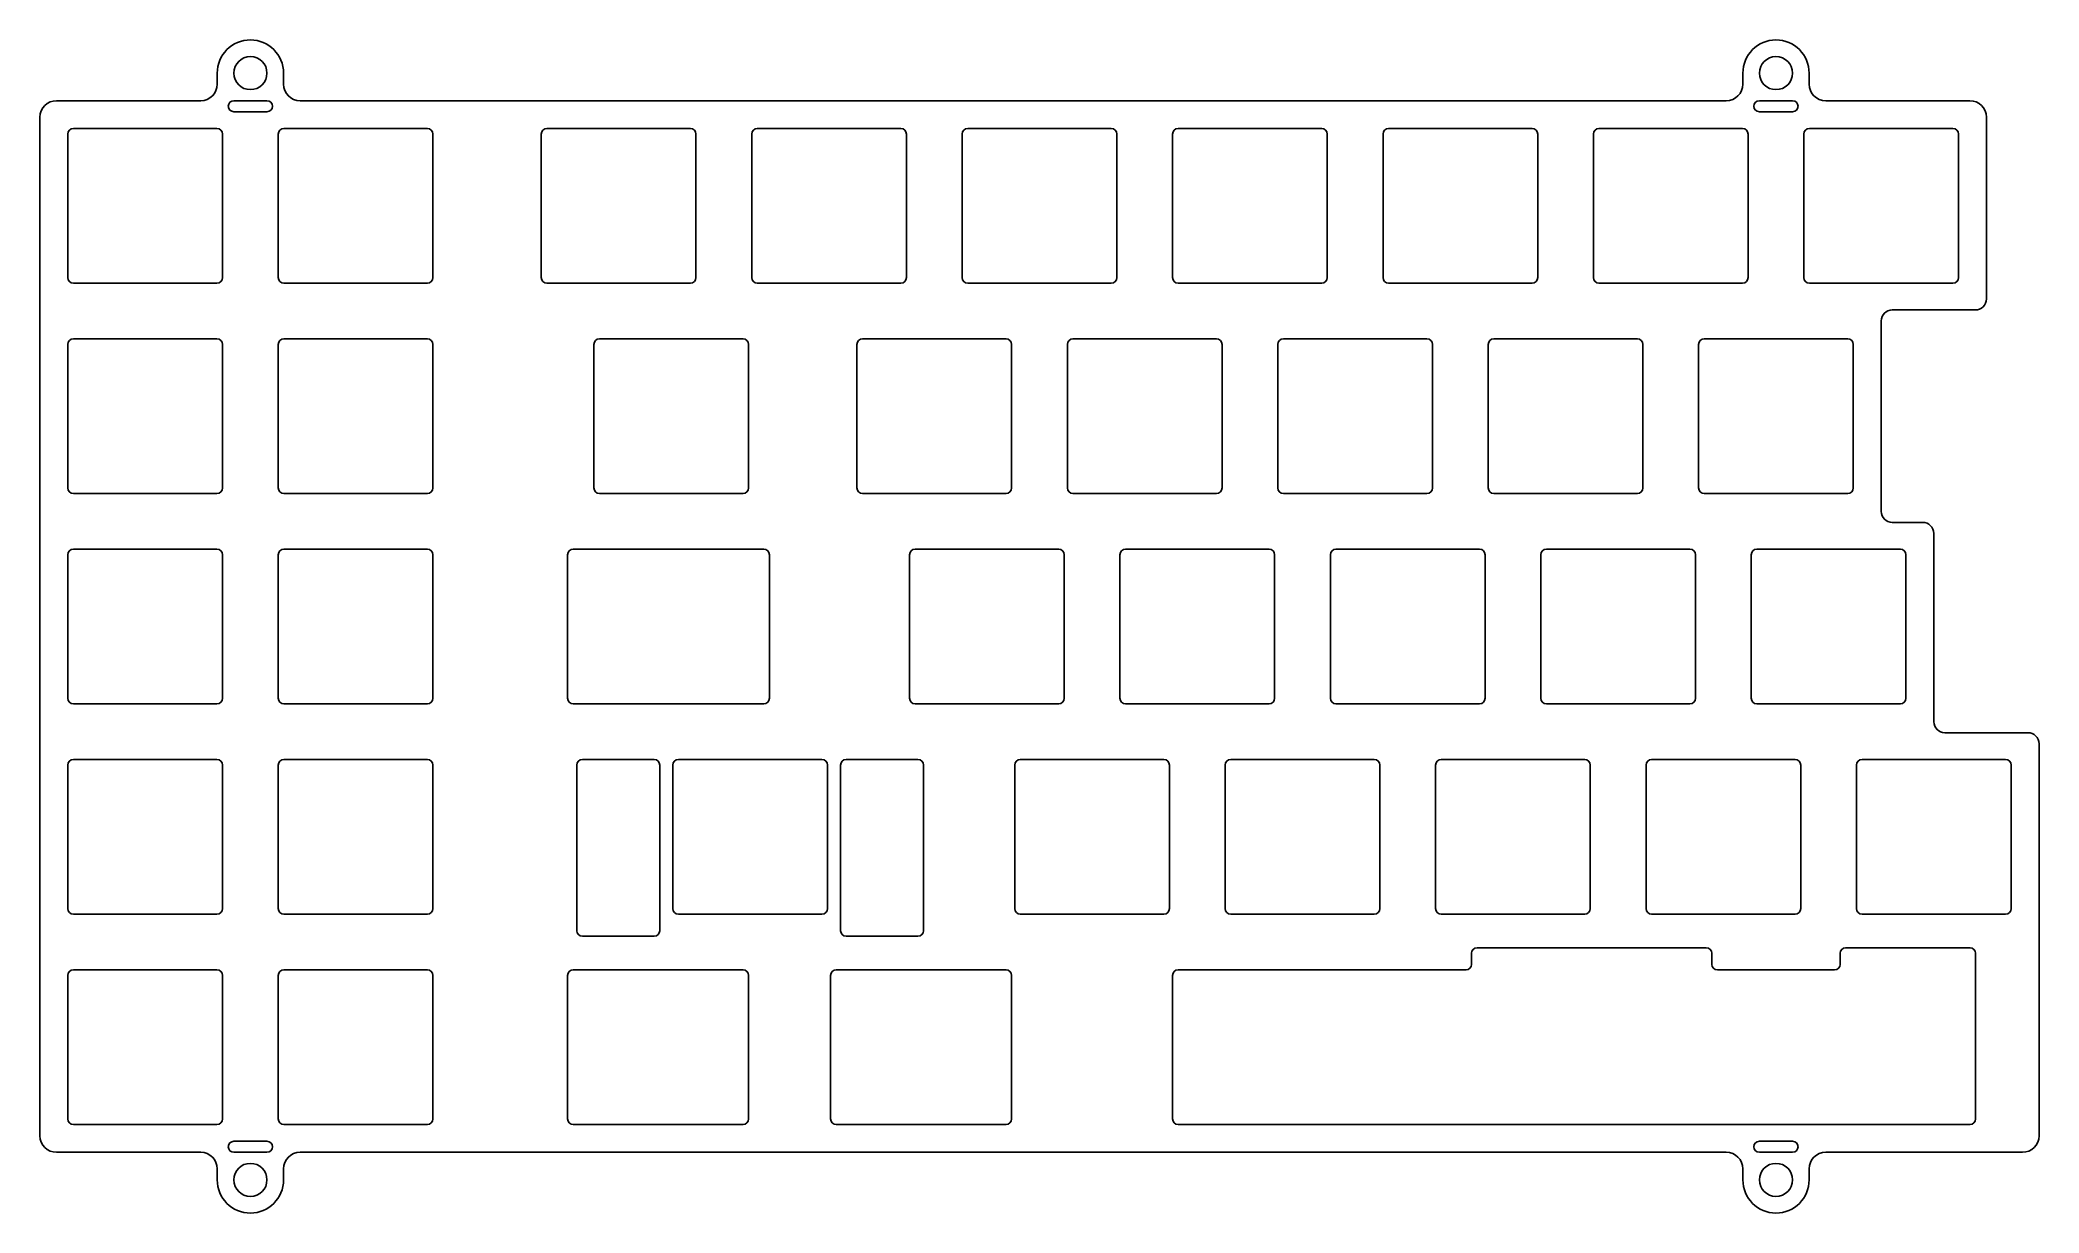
# Model space of a CAD drawing. Extents: x -90 to 90, y -53 to 53.
import ezdxf

# ---------------------------------------------------------------- set-up
doc = ezdxf.new("R2010")
doc.units = 0
doc.header["$MEASUREMENT"] = 0
doc.layers.add('VISIBLE', color=7, linetype='CONTINUOUS')

msp = doc.modelspace()

# ---------------------------------------------------------------- linework, layer by layer
at = {"layer": 'VISIBLE'}
for p, q in [((-74.4375, 50.125), (-74.4375, 49.125)), ((-68.4375, 50.125), (-68.4375, 49.125)), ((63.675, 50.125), (63.675, 49.125)), ((69.675, 50.125), (69.675, 49.125)), ((-88.9875, 47.625), (-75.9375, 47.625)), ((-72.9375, 47.625), (-69.9375, 47.625)), ((-66.9375, 47.625), (62.175, 47.625)), ((65.175, 47.625), (68.175, 47.625)), ((71.175, 47.625), (84.225, 47.625)), ((-90.4875, -46.125), (-90.4875, 46.125)), ((-69.9375, 46.625), (-72.9375, 46.625)), ((68.175, 46.625), (65.175, 46.625)), ((85.725, 46.125), (85.725, 29.675)), ((-87.9625, 44.6), (-87.9625, 31.6)), ((-87.4625, 45.1), (-74.4625, 45.1)), ((-73.9625, 44.6), (-73.9625, 31.6)), ((-68.9125, 44.6), (-68.9125, 31.6)), ((-68.4125, 45.1), (-55.4125, 45.1)), ((-54.9125, 44.6), (-54.9125, 31.6)), ((-45.1, 44.6), (-45.1, 31.6)), ((-44.6, 45.1), (-31.6, 45.1)), ((-31.1, 44.6), (-31.1, 31.6)), ((-26.05, 44.6), (-26.05, 31.6)), ((-25.55, 45.1), (-12.55, 45.1)), ((-12.05, 44.6), (-12.05, 31.6)), ((-7, 44.6), (-7, 31.6)), ((-6.5, 45.1), (6.5, 45.1)), ((7, 44.6), (7, 31.6)), ((12.05, 44.6), (12.05, 31.6)), ((12.55, 45.1), (25.55, 45.1)), ((26.05, 44.6), (26.05, 31.6)), ((31.1, 44.6), (31.1, 31.6)), ((31.6, 45.1), (44.6, 45.1)), ((45.1, 44.6), (45.1, 31.6)), ((50.15, 44.6), (50.15, 31.6)), ((50.65, 45.1), (63.65, 45.1)), ((64.15, 44.6), (64.15, 31.6)), ((69.2, 44.6), (69.2, 31.6)), ((69.7, 45.1), (82.7, 45.1)), ((83.2, 44.6), (83.2, 31.6)), ((-87.4625, 31.1), (-74.4625, 31.1)), ((-68.4125, 31.1), (-55.4125, 31.1)), ((-44.6, 31.1), (-31.6, 31.1)), ((-25.55, 31.1), (-12.55, 31.1)), ((-6.5, 31.1), (6.5, 31.1)), ((12.55, 31.1), (25.55, 31.1)), ((31.6, 31.1), (44.6, 31.1)), ((50.65, 31.1), (63.65, 31.1)), ((69.7, 31.1), (82.7, 31.1)), ((76.2, 27.675), (76.2, 10.425)), ((84.725, 28.675), (77.2, 28.675)), ((-87.9625, 25.55), (-87.9625, 12.55)), ((-87.4625, 26.05), (-74.4625, 26.05)), ((-73.9625, 25.55), (-73.9625, 12.55)), ((-68.9125, 25.55), (-68.9125, 12.55)), ((-68.4125, 26.05), (-55.4125, 26.05)), ((-54.9125, 25.55), (-54.9125, 12.55)), ((-40.3375, 25.55), (-40.3375, 12.55)), ((-39.8375, 26.05), (-26.8375, 26.05)), ((-26.3375, 25.55), (-26.3375, 12.55)), ((-16.525, 25.55), (-16.525, 12.55)), ((-16.025, 26.05), (-3.025, 26.05)), ((-2.525, 25.55), (-2.525, 12.55)), ((2.525, 25.55), (2.525, 12.55)), ((3.025, 26.05), (16.025, 26.05)), ((16.525, 25.55), (16.525, 12.55)), ((21.575, 25.55), (21.575, 12.55)), ((22.075, 26.05), (35.075, 26.05)), ((35.575, 25.55), (35.575, 12.55)), ((40.625, 25.55), (40.625, 12.55)), ((41.125, 26.05), (54.125, 26.05)), ((54.625, 25.55), (54.625, 12.55)), ((59.675, 25.55), (59.675, 12.55)), ((60.175, 26.05), (73.175, 26.05)), ((73.675, 25.55), (73.675, 12.55)), ((-87.4625, 12.05), (-74.4625, 12.05)), ((-68.4125, 12.05), (-55.4125, 12.05)), ((-39.8375, 12.05), (-26.8375, 12.05)), ((-16.025, 12.05), (-3.025, 12.05)), ((3.025, 12.05), (16.025, 12.05)), ((22.075, 12.05), (35.075, 12.05)), ((41.125, 12.05), (54.125, 12.05)), ((60.175, 12.05), (73.175, 12.05)), ((77.2, 9.425), (79.9625, 9.425)), ((80.9625, 8.425), (80.9625, -8.625)), ((-87.9625, 6.5), (-87.9625, -6.5)), ((-87.4625, 7), (-74.4625, 7)), ((-73.9625, 6.5), (-73.9625, -6.5)), ((-68.9125, 6.5), (-68.9125, -6.5)), ((-68.4125, 7), (-55.4125, 7)), ((-54.9125, 6.5), (-54.9125, -6.5)), ((-42.71875, 6.5), (-42.71875, -6.5)), ((-42.21875, 7), (-24.95575, 7)), ((-24.45575, 6.5), (-24.45575, -6.5)), ((-11.7625, 6.5), (-11.7625, -6.5)), ((-11.2625, 7), (1.7375, 7)), ((2.2375, 6.5), (2.2375, -6.5)), ((7.2875, 6.5), (7.2875, -6.5)), ((7.7875, 7), (20.7875, 7)), ((21.2875, 6.5), (21.2875, -6.5)), ((26.3375, 6.5), (26.3375, -6.5)), ((26.8375, 7), (39.8375, 7)), ((40.3375, 6.5), (40.3375, -6.5)), ((45.3875, 6.5), (45.3875, -6.5)), ((45.8875, 7), (58.8875, 7)), ((59.3875, 6.5), (59.3875, -6.5)), ((64.4375, 6.5), (64.4375, -6.5)), ((64.9375, 7), (77.9375, 7)), ((78.4375, 6.5), (78.4375, -6.5)), ((-87.4625, -7), (-74.4625, -7)), ((-68.4125, -7), (-55.4125, -7)), ((-42.21875, -7), (-24.95575, -7)), ((-11.2625, -7), (1.7375, -7)), ((7.7875, -7), (20.7875, -7)), ((26.8375, -7), (39.8375, -7)), ((45.8875, -7), (58.8875, -7)), ((64.9375, -7), (77.9375, -7)), ((81.9625, -9.625), (89.4875, -9.625)), ((90.4875, -10.625), (90.4875, -46.125)), ((-87.9625, -12.55), (-87.9625, -25.55)), ((-87.4625, -12.05), (-74.4625, -12.05)), ((-73.9625, -12.55), (-73.9625, -25.55)), ((-68.9125, -12.55), (-68.9125, -25.55)), ((-68.4125, -12.05), (-55.4125, -12.05)), ((-54.9125, -12.55), (-54.9125, -25.55)), ((-41.88175, -12.55), (-41.88175, -27.55)), ((-34.88175, -12.05), (-41.38175, -12.05)), ((-34.38175, -27.55), (-34.38175, -12.55)), ((-33.19375, -12.55), (-33.19375, -25.55)), ((-32.69375, -12.05), (-19.69375, -12.05)), ((-19.19375, -12.55), (-19.19375, -25.55)), ((-18.00575, -12.55), (-18.00575, -27.55)), ((-17.50575, -12.05), (-11.00575, -12.05)), ((-10.50575, -12.55), (-10.50575, -27.55)), ((-2.2375, -12.55), (-2.2375, -25.55)), ((-1.7375, -12.05), (11.2625, -12.05)), ((11.7625, -12.55), (11.7625, -25.55)), ((16.8125, -12.55), (16.8125, -25.55)), ((17.3125, -12.05), (30.3125, -12.05)), ((30.8125, -12.55), (30.8125, -25.55)), ((35.8625, -12.55), (35.8625, -25.55)), ((36.3625, -12.05), (49.3625, -12.05)), ((49.8625, -12.55), (49.8625, -25.55)), ((54.9125, -12.55), (54.9125, -25.55)), ((55.4125, -12.05), (68.4125, -12.05)), ((68.9125, -12.55), (68.9125, -25.55)), ((73.9625, -12.55), (73.9625, -25.55)), ((74.4625, -12.05), (87.4625, -12.05)), ((87.9625, -12.55), (87.9625, -25.55)), ((-87.4625, -26.05), (-74.4625, -26.05)), ((-68.4125, -26.05), (-55.4125, -26.05)), ((-32.69375, -26.05), (-19.69375, -26.05)), ((-1.7375, -26.05), (11.2625, -26.05)), ((17.3125, -26.05), (30.3125, -26.05)), ((36.3625, -26.05), (49.3625, -26.05)), ((55.4125, -26.05), (68.4125, -26.05)), ((74.4625, -26.05), (87.4625, -26.05)), ((-41.38175, -28.05), (-34.88175, -28.05)), ((-17.50575, -28.05), (-11.00575, -28.05)), ((39.1125, -30.6), (39.1125, -29.6)), ((39.6125, -29.1), (60.36825, -29.1)), ((60.86825, -29.6), (60.86825, -30.6)), ((72.48175, -30.6), (72.48175, -29.6)), ((72.98175, -29.1), (84.24425, -29.1)), ((84.74425, -29.6), (84.74425, -44.6)), ((-87.9625, -31.6), (-87.9625, -44.6)), ((-87.4625, -31.1), (-74.4625, -31.1)), ((-73.9625, -31.6), (-73.9625, -44.6)), ((-68.9125, -31.6), (-68.9125, -44.6)), ((-68.4125, -31.1), (-55.4125, -31.1)), ((-54.9125, -31.6), (-54.9125, -44.6)), ((-42.71875, -31.6), (-42.71875, -44.6)), ((-42.21875, -31.1), (-26.8375, -31.1)), ((-26.3375, -31.6), (-26.3375, -44.6)), ((-18.90625, -31.6), (-18.90625, -44.6)), ((-18.40625, -31.1), (-3.025, -31.1)), ((-2.525, -31.6), (-2.525, -44.6)), ((12.05, -31.6), (12.05, -44.6)), ((12.55, -31.1), (38.6125, -31.1)), ((61.36825, -31.1), (71.98175, -31.1)), ((-87.4625, -45.1), (-74.4625, -45.1)), ((-68.4125, -45.1), (-55.4125, -45.1)), ((-42.21875, -45.1), (-26.8375, -45.1)), ((-18.40625, -45.1), (-3.025, -45.1)), ((12.55, -45.1), (84.24425, -45.1)), ((-72.9375, -46.625), (-69.9375, -46.625)), ((65.175, -46.625), (68.175, -46.625)), ((-88.9875, -47.625), (-75.9375, -47.625)), ((-72.9375, -47.625), (-69.9375, -47.625)), ((-66.9375, -47.625), (62.175, -47.625)), ((65.175, -47.625), (68.175, -47.625)), ((71.175, -47.625), (88.9875, -47.625)), ((-74.4375, -50.125), (-74.4375, -49.125)), ((-68.4375, -50.125), (-68.4375, -49.125)), ((63.675, -50.125), (63.675, -49.125)), ((69.675, -50.125), (69.675, -49.125))]:
    msp.add_line(p, q, dxfattribs=at)
for centre in [(-71.4375, 50.125), (66.675, 50.125), (-71.4375, -50.125), (66.675, -50.125)]:
    msp.add_circle(centre, 1.5, dxfattribs=at)
for centre, radius, start, end in [((-71.4375, 50.125), 3, 0, 180), ((66.675, 50.125), 3, 0, 180), ((-75.9375, 49.125), 1.5, 270, 0), ((-66.9375, 49.125), 1.5, 180, 270), ((62.175, 49.125), 1.5, 270, 0), ((71.175, 49.125), 1.5, 180, 270), ((-88.9875, 46.125), 1.5, 90, 180), ((-72.9375, 47.125), 0.5, 90, 270), ((-69.9375, 47.125), 0.5, 270, 90), ((65.175, 47.125), 0.5, 90, 270), ((68.175, 47.125), 0.5, 270, 90), ((84.225, 46.125), 1.5, 0, 90), ((-87.4625, 44.6), 0.5, 90, 180), ((-74.4625, 44.6), 0.5, 0, 90), ((-68.4125, 44.6), 0.5, 90, 180), ((-55.4125, 44.6), 0.5, 0, 90), ((-44.6, 44.6), 0.5, 90, 180), ((-31.6, 44.6), 0.5, 0, 90), ((-25.55, 44.6), 0.5, 90, 180), ((-12.55, 44.6), 0.5, 0, 90), ((-6.5, 44.6), 0.5, 90, 180), ((6.5, 44.6), 0.5, 0, 90), ((12.55, 44.6), 0.5, 90, 180), ((25.55, 44.6), 0.5, 0, 90), ((31.6, 44.6), 0.5, 90, 180), ((44.6, 44.6), 0.5, 0, 90), ((50.65, 44.6), 0.5, 90, 180), ((63.65, 44.6), 0.5, 0, 90), ((69.7, 44.6), 0.5, 90, 180), ((82.7, 44.6), 0.5, 0, 90), ((-87.4625, 31.6), 0.5, 180, 270), ((-74.4625, 31.6), 0.5, 270, 0), ((-68.4125, 31.6), 0.5, 180, 270), ((-55.4125, 31.6), 0.5, 270, 0), ((-44.6, 31.6), 0.5, 180, 270), ((-31.6, 31.6), 0.5, 270, 0), ((-25.55, 31.6), 0.5, 180, 270), ((-12.55, 31.6), 0.5, 270, 0), ((-6.5, 31.6), 0.5, 180, 270), ((6.5, 31.6), 0.5, 270, 0), ((12.55, 31.6), 0.5, 180, 270), ((25.55, 31.6), 0.5, 270, 0), ((31.6, 31.6), 0.5, 180, 270), ((44.6, 31.6), 0.5, 270, 0), ((50.65, 31.6), 0.5, 180, 270), ((63.65, 31.6), 0.5, 270, 0), ((69.7, 31.6), 0.5, 180, 270), ((82.7, 31.6), 0.5, 270, 0), ((84.725, 29.675), 1, 270, 0), ((77.2, 27.675), 1, 90, 180), ((-87.4625, 25.55), 0.5, 90, 180), ((-74.4625, 25.55), 0.5, 0, 90), ((-68.4125, 25.55), 0.5, 90, 180), ((-55.4125, 25.55), 0.5, 0, 90), ((-39.8375, 25.55), 0.5, 90, 180), ((-26.8375, 25.55), 0.5, 0, 90), ((-16.025, 25.55), 0.5, 90, 180), ((-3.025, 25.55), 0.5, 0, 90), ((3.025, 25.55), 0.5, 90, 180), ((16.025, 25.55), 0.5, 0, 90), ((22.075, 25.55), 0.5, 90, 180), ((35.075, 25.55), 0.5, 0, 90), ((41.125, 25.55), 0.5, 90, 180), ((54.125, 25.55), 0.5, 0, 90), ((60.175, 25.55), 0.5, 90, 180), ((73.175, 25.55), 0.5, 0, 90), ((-87.4625, 12.55), 0.5, 180, 270), ((-74.4625, 12.55), 0.5, 270, 0), ((-68.4125, 12.55), 0.5, 180, 270), ((-55.4125, 12.55), 0.5, 270, 0), ((-39.8375, 12.55), 0.5, 180, 270), ((-26.8375, 12.55), 0.5, 270, 0), ((-16.025, 12.55), 0.5, 180, 270), ((-3.025, 12.55), 0.5, 270, 0), ((3.025, 12.55), 0.5, 180, 270), ((16.025, 12.55), 0.5, 270, 0), ((22.075, 12.55), 0.5, 180, 270), ((35.075, 12.55), 0.5, 270, 0), ((41.125, 12.55), 0.5, 180, 270), ((54.125, 12.55), 0.5, 270, 0), ((60.175, 12.55), 0.5, 180, 270), ((73.175, 12.55), 0.5, 270, 0), ((77.2, 10.425), 1, 180, 270), ((79.9625, 8.425), 1, 0, 90), ((-87.4625, 6.5), 0.5, 90, 180), ((-74.4625, 6.5), 0.5, 0, 90), ((-68.4125, 6.5), 0.5, 90, 180), ((-55.4125, 6.5), 0.5, 0, 90), ((-42.21875, 6.5), 0.5, 90, 180), ((-24.95575, 6.5), 0.5, 0, 90), ((-11.2625, 6.5), 0.5, 90, 180), ((1.7375, 6.5), 0.5, 0, 90), ((7.7875, 6.5), 0.5, 90, 180), ((20.7875, 6.5), 0.5, 0, 90), ((26.8375, 6.5), 0.5, 90, 180), ((39.8375, 6.5), 0.5, 0, 90), ((45.8875, 6.5), 0.5, 90, 180), ((58.8875, 6.5), 0.5, 0, 90), ((64.9375, 6.5), 0.5, 90, 180), ((77.9375, 6.5), 0.5, 0, 90), ((-87.4625, -6.5), 0.5, 180, 270), ((-74.4625, -6.5), 0.5, 270, 0), ((-68.4125, -6.5), 0.5, 180, 270), ((-55.4125, -6.5), 0.5, 270, 0), ((-42.21875, -6.5), 0.5, 180, 270), ((-24.95575, -6.5), 0.5, 270, 0), ((-11.2625, -6.5), 0.5, 180, 270), ((1.7375, -6.5), 0.5, 270, 0), ((7.7875, -6.5), 0.5, 180, 270), ((20.7875, -6.5), 0.5, 270, 0), ((26.8375, -6.5), 0.5, 180, 270), ((39.8375, -6.5), 0.5, 270, 0), ((45.8875, -6.5), 0.5, 180, 270), ((58.8875, -6.5), 0.5, 270, 0), ((64.9375, -6.5), 0.5, 180, 270), ((77.9375, -6.5), 0.5, 270, 0), ((81.9625, -8.625), 1, 180, 270), ((89.4875, -10.625), 1, 0, 90), ((-87.4625, -12.55), 0.5, 90, 180), ((-74.4625, -12.55), 0.5, 0, 90), ((-68.4125, -12.55), 0.5, 90, 180), ((-55.4125, -12.55), 0.5, 0, 90), ((-41.38175, -12.55), 0.5, 90, 180), ((-34.88175, -12.55), 0.5, 0, 90), ((-32.69375, -12.55), 0.5, 90, 180), ((-19.69375, -12.55), 0.5, 0, 90), ((-17.50575, -12.55), 0.5, 90, 180), ((-11.00575, -12.55), 0.5, 0, 90), ((-1.7375, -12.55), 0.5, 90, 180), ((11.2625, -12.55), 0.5, 0, 90), ((17.3125, -12.55), 0.5, 90, 180), ((30.3125, -12.55), 0.5, 0, 90), ((36.3625, -12.55), 0.5, 90, 180), ((49.3625, -12.55), 0.5, 0, 90), ((55.4125, -12.55), 0.5, 90, 180), ((68.4125, -12.55), 0.5, 0, 90), ((74.4625, -12.55), 0.5, 90, 180), ((87.4625, -12.55), 0.5, 0, 90), ((-87.4625, -25.55), 0.5, 180, 270), ((-74.4625, -25.55), 0.5, 270, 0), ((-68.4125, -25.55), 0.5, 180, 270), ((-55.4125, -25.55), 0.5, 270, 0), ((-32.69375, -25.55), 0.5, 180, 270), ((-19.69375, -25.55), 0.5, 270, 0), ((-1.7375, -25.55), 0.5, 180, 270), ((11.2625, -25.55), 0.5, 270, 0), ((17.3125, -25.55), 0.5, 180, 270), ((30.3125, -25.55), 0.5, 270, 0), ((36.3625, -25.55), 0.5, 180, 270), ((49.3625, -25.55), 0.5, 270, 0), ((55.4125, -25.55), 0.5, 180, 270), ((68.4125, -25.55), 0.5, 270, 0), ((74.4625, -25.55), 0.5, 180, 270), ((87.4625, -25.55), 0.5, 270, 0), ((-41.38175, -27.55), 0.5, 180, 270), ((-34.88175, -27.55), 0.5, 270, 0), ((-17.50575, -27.55), 0.5, 180, 270), ((-11.00575, -27.55), 0.5, 270, 0), ((38.6125, -30.6), 0.5, 270, 0), ((39.6125, -29.6), 0.5, 90, 180), ((60.36825, -29.6), 0.5, 0, 90), ((61.36825, -30.6), 0.5, 180, 270), ((71.98175, -30.6), 0.5, 270, 0), ((72.98175, -29.6), 0.5, 90, 180), ((84.24425, -29.6), 0.5, 0, 90), ((-87.4625, -31.6), 0.5, 90, 180), ((-74.4625, -31.6), 0.5, 0, 90), ((-68.4125, -31.6), 0.5, 90, 180), ((-55.4125, -31.6), 0.5, 0, 90), ((-42.21875, -31.6), 0.5, 90, 180), ((-26.8375, -31.6), 0.5, 0, 90), ((-18.40625, -31.6), 0.5, 90, 180), ((-3.025, -31.6), 0.5, 0, 90), ((12.55, -31.6), 0.5, 90, 180), ((-87.4625, -44.6), 0.5, 180, 270), ((-74.4625, -44.6), 0.5, 270, 0), ((-68.4125, -44.6), 0.5, 180, 270), ((-55.4125, -44.6), 0.5, 270, 0), ((-42.21875, -44.6), 0.5, 180, 270), ((-26.8375, -44.6), 0.5, 270, 0), ((-18.40625, -44.6), 0.5, 180, 270), ((-3.025, -44.6), 0.5, 270, 0), ((12.55, -44.6), 0.5, 180, 270), ((84.24425, -44.6), 0.5, 270, 0), ((-88.9875, -46.125), 1.5, 180, 270), ((-72.9375, -47.125), 0.5, 90, 270), ((-69.9375, -47.125), 0.5, 270, 90), ((65.175, -47.125), 0.5, 90, 270), ((68.175, -47.125), 0.5, 270, 90), ((88.9875, -46.125), 1.5, 270, 0), ((-75.9375, -49.125), 1.5, 0, 90), ((-66.9375, -49.125), 1.5, 90, 180), ((62.175, -49.125), 1.5, 0, 90), ((71.175, -49.125), 1.5, 90, 180), ((-71.4375, -50.125), 3, 180, 0), ((66.675, -50.125), 3, 180, 0)]:
    msp.add_arc(centre, radius, start, end, dxfattribs=at)

doc.saveas('drawing.dxf')
